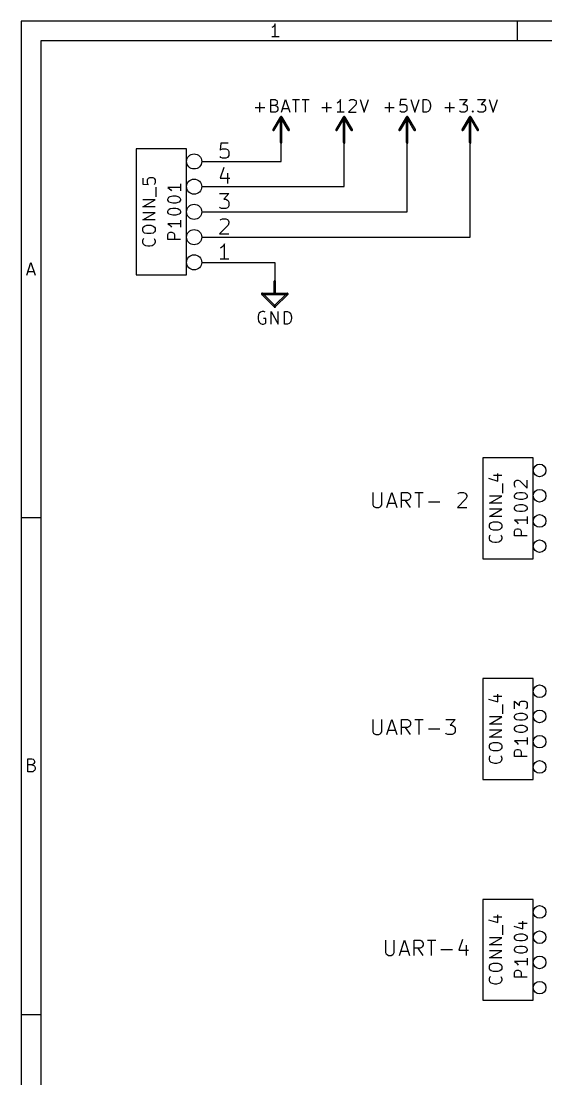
# Model space of a CAD drawing. Extents: x 10 to 287, y -200 to -10.
# Drawn here: x 10 to 62.9, y -116.5 to -10 of the extents above; entities that cross this region are included whole.
import ezdxf

# ---------------------------------------------------------------- set-up
doc = ezdxf.new("R2010")
doc.units = 0
doc.header["$MEASUREMENT"] = 0

msp = doc.modelspace()

# ---------------------------------------------------------------- linework, layer by layer
at = {"layer": 'Blue 3'}
for p, q in [((45.4406, -57.4548), (45.4406, -58.6994)), ((46.3296, -58.6994), (46.3296, -57.4548)), ((46.8376, -58.9788), (47.3456, -57.4548)), ((47.3456, -57.4548), (47.8536, -58.9788)), ((48.3362, -58.9788), (48.3362, -57.4548)), ((48.3362, -57.4548), (48.9204, -57.4548)), ((48.9204, -57.4548), (49.0728, -57.531)), ((49.657, -57.4548), (50.5206, -57.4548)), ((50.0888, -58.9788), (50.0888, -57.4548)), ((54.0766, -57.531), (54.229, -57.4548)), ((54.229, -57.4548), (54.5846, -57.4548)), ((54.5846, -57.4548), (54.737, -57.531)), ((46.9646, -58.547), (47.7012, -58.547)), ((48.9204, -58.2676), (48.3362, -58.2676)), ((49.2252, -58.9788), (48.7172, -58.2676)), ((49.0728, -58.1914), (48.9204, -58.2676)), ((49.0728, -57.531), (49.149, -57.6072)), ((49.149, -58.1152), (49.0728, -58.1914)), ((49.149, -57.6072), (49.2252, -57.7596)), ((49.2252, -57.9628), (49.149, -58.1152)), ((49.2252, -57.7596), (49.2252, -57.9628)), ((51.0286, -58.3946), (52.197, -58.3946)), ((54.8132, -58.1152), (53.9496, -58.9788)), ((54.0004, -57.6072), (54.0766, -57.531)), ((54.737, -57.531), (54.8132, -57.6072)), ((54.8132, -57.6072), (54.8894, -57.7596)), ((54.8894, -57.8866), (54.8132, -58.1152)), ((54.8894, -57.7596), (54.8894, -57.8866)), ((45.4406, -58.6994), (45.5168, -58.8264)), ((45.5168, -58.8264), (45.593, -58.9026)), ((45.593, -58.9026), (45.7454, -58.9788)), ((45.7454, -58.9788), (46.0248, -58.9788)), ((46.0248, -58.9788), (46.1772, -58.9026)), ((46.1772, -58.9026), (46.2534, -58.8264)), ((46.2534, -58.8264), (46.3296, -58.6994)), ((53.9496, -58.9788), (54.8894, -58.9788)), ((45.4406, -80.3148), (45.4406, -81.5594)), ((46.3296, -81.5594), (46.3296, -80.3148)), ((46.8376, -81.8388), (47.3456, -80.3148)), ((47.3456, -80.3148), (47.8536, -81.8388)), ((48.3362, -81.8388), (48.3362, -80.3148)), ((48.3362, -80.3148), (48.9204, -80.3148)), ((48.9204, -80.3148), (49.0728, -80.391)), ((49.0728, -80.391), (49.149, -80.4672)), ((49.149, -80.4672), (49.2252, -80.6196)), ((49.2252, -80.8228), (49.149, -80.9752)), ((49.2252, -80.6196), (49.2252, -80.8228)), ((49.657, -80.3148), (50.5206, -80.3148)), ((50.0888, -81.8388), (50.0888, -80.3148)), ((52.7812, -80.3148), (53.721, -80.3148)), ((53.721, -80.3148), (53.213, -80.899)), ((53.213, -80.899), (53.4162, -80.899)), ((53.4162, -80.899), (53.5686, -80.9752)), ((45.4406, -81.5594), (45.5168, -81.6864)), ((45.5168, -81.6864), (45.593, -81.7626)), ((45.593, -81.7626), (45.7454, -81.8388)), ((45.7454, -81.8388), (46.0248, -81.8388)), ((46.0248, -81.8388), (46.1772, -81.7626)), ((46.1772, -81.7626), (46.2534, -81.6864)), ((46.2534, -81.6864), (46.3296, -81.5594)), ((46.9646, -81.407), (47.7012, -81.407)), ((48.9204, -81.1276), (48.3362, -81.1276)), ((49.2252, -81.8388), (48.7172, -81.1276)), ((49.0728, -81.0514), (48.9204, -81.1276)), ((49.149, -80.9752), (49.0728, -81.0514)), ((51.0286, -81.2546), (52.197, -81.2546)), ((52.832, -81.7626), (52.7812, -81.6864)), ((52.9844, -81.8388), (52.832, -81.7626)), ((53.4162, -81.8388), (52.9844, -81.8388)), ((53.5686, -81.7626), (53.4162, -81.8388)), ((53.5686, -80.9752), (53.6448, -81.0514)), ((53.6448, -81.6864), (53.5686, -81.7626)), ((53.6448, -81.0514), (53.721, -81.1784)), ((53.721, -81.5594), (53.6448, -81.6864)), ((53.721, -81.1784), (53.721, -81.5594)), ((46.7106, -102.54), (46.7106, -103.784)), ((47.5996, -103.784), (47.5996, -102.54)), ((48.1076, -104.064), (48.6156, -102.54)), ((48.6156, -102.54), (49.1236, -104.064)), ((49.6062, -104.064), (49.6062, -102.54)), ((49.6062, -102.54), (50.1904, -102.54)), ((50.1904, -102.54), (50.3428, -102.616)), ((50.3428, -103.276), (50.1904, -103.353)), ((50.3428, -102.616), (50.419, -102.692)), ((50.419, -103.2), (50.3428, -103.276)), ((50.419, -102.692), (50.4952, -102.845)), ((50.4952, -103.048), (50.419, -103.2)), ((50.4952, -102.845), (50.4952, -103.048)), ((50.927, -102.54), (51.7906, -102.54)), ((51.3588, -104.064), (51.3588, -102.54)), ((54.483, -102.464), (54.102, -103.556)), ((54.8386, -103.048), (54.8386, -104.064)), ((46.7106, -103.784), (46.7868, -103.911)), ((46.7868, -103.911), (46.863, -103.988)), ((46.863, -103.988), (47.0154, -104.064)), ((47.0154, -104.064), (47.2948, -104.064)), ((47.2948, -104.064), (47.4472, -103.988)), ((47.4472, -103.988), (47.5234, -103.911)), ((47.5234, -103.911), (47.5996, -103.784)), ((48.2346, -103.632), (48.9712, -103.632)), ((50.1904, -103.353), (49.6062, -103.353)), ((50.4952, -104.064), (49.9872, -103.353)), ((52.2986, -103.48), (53.467, -103.48)), ((54.102, -103.556), (55.0672, -103.556))]:
    msp.add_line(p, q, dxfattribs=at)
at = {"layer": 'Cyan 2'}
for p, q in [((35.1536, -19.177), (35.1536, -17.907)), ((35.1536, -17.907), (35.5854, -17.907)), ((35.5854, -17.907), (35.687, -17.9578)), ((35.687, -17.9578), (35.7632, -18.0086)), ((35.7632, -18.0086), (35.814, -18.1356)), ((36.2458, -19.177), (36.6522, -17.907)), ((36.6522, -17.907), (37.084, -19.177)), ((37.338, -17.907), (38.0492, -17.907)), ((37.6936, -19.177), (37.6936, -17.907)), ((38.3032, -17.907), (39.0144, -17.907)), ((38.6588, -19.177), (38.6588, -17.907)), ((42.0624, -18.0848), (41.9354, -18.2118)), ((42.1894, -17.907), (42.0624, -18.0848)), ((42.1894, -19.177), (42.1894, -17.907)), ((43.053, -18.0086), (43.1038, -17.9578)), ((43.1038, -17.9578), (43.2308, -17.907)), ((43.2308, -17.907), (43.5356, -17.907)), ((43.5356, -17.907), (43.6372, -17.9578)), ((43.6372, -17.9578), (43.7134, -18.0086)), ((43.7134, -18.0086), (43.7642, -18.1356)), ((44.1452, -17.907), (44.5516, -19.177)), ((44.5516, -19.177), (44.9834, -17.907)), ((48.2092, -17.907), (48.1584, -18.4912)), ((48.8188, -17.907), (48.2092, -17.907)), ((49.2506, -17.907), (49.657, -19.177)), ((49.657, -19.177), (50.0888, -17.907)), ((50.5206, -19.177), (50.5206, -17.907)), ((50.5206, -17.907), (50.8254, -17.907)), ((50.8254, -17.907), (51.0032, -17.9578)), ((51.0032, -17.9578), (51.1302, -18.0848)), ((51.1302, -18.0848), (51.181, -18.2118)), ((54.1528, -17.907), (54.9402, -17.907)), ((54.9402, -17.907), (54.5084, -18.3896)), ((55.9816, -17.907), (56.769, -17.907)), ((56.769, -17.907), (56.3372, -18.3896)), ((57.15, -17.907), (57.5564, -19.177)), ((57.5564, -19.177), (57.9882, -17.907)), ((33.5788, -18.6944), (34.544, -18.6944)), ((34.0614, -19.177), (34.0614, -18.2118)), ((35.5854, -18.4912), (35.1536, -18.4912)), ((35.687, -18.4404), (35.5854, -18.4912)), ((35.5854, -18.4912), (35.7632, -18.5674)), ((35.7632, -19.1008), (35.6362, -19.177)), ((35.7632, -18.3896), (35.687, -18.4404)), ((35.814, -18.2626), (35.7632, -18.3896)), ((35.7632, -18.5674), (35.814, -18.6182)), ((35.814, -19.05), (35.7632, -19.1008)), ((35.814, -18.1356), (35.814, -18.2626)), ((35.814, -18.6182), (35.8648, -18.7452)), ((35.8648, -18.923), (35.814, -19.05)), ((35.8648, -18.7452), (35.8648, -18.923)), ((36.3728, -18.796), (36.957, -18.796)), ((40.3098, -18.6944), (41.275, -18.6944)), ((40.7924, -19.177), (40.7924, -18.2118)), ((41.9354, -18.2118), (41.8338, -18.2626)), ((43.7134, -18.4404), (42.9768, -19.177)), ((43.7642, -18.2626), (43.7134, -18.4404)), ((43.7642, -18.1356), (43.7642, -18.2626)), ((46.6344, -18.6944), (47.5996, -18.6944)), ((47.117, -19.177), (47.117, -18.2118)), ((48.1584, -18.4912), (48.2092, -18.4404)), ((48.2092, -19.1008), (48.1584, -19.05)), ((48.2092, -18.4404), (48.3362, -18.3896)), ((48.3362, -19.177), (48.2092, -19.1008)), ((48.3362, -18.3896), (48.641, -18.3896)), ((48.641, -18.3896), (48.7426, -18.4404)), ((48.7426, -19.1008), (48.641, -19.177)), ((48.7426, -18.4404), (48.8188, -18.4912)), ((48.8188, -19.05), (48.7426, -19.1008)), ((48.8188, -18.4912), (48.8696, -18.6182)), ((48.8696, -18.923), (48.8188, -19.05)), ((48.8696, -18.6182), (48.8696, -18.923)), ((51.0032, -19.1008), (50.8254, -19.177)), ((51.1302, -18.9738), (51.0032, -19.1008)), ((51.181, -18.8722), (51.1302, -18.9738)), ((51.181, -18.2118), (51.2318, -18.4404)), ((51.2318, -18.6182), (51.181, -18.8722)), ((51.2318, -18.4404), (51.2318, -18.6182)), ((52.705, -18.6944), (53.6702, -18.6944)), ((53.1876, -19.177), (53.1876, -18.2118)), ((54.229, -19.1008), (54.1528, -19.05)), ((54.3306, -19.177), (54.229, -19.1008)), ((54.5084, -18.3896), (54.7116, -18.3896)), ((54.7116, -18.3896), (54.8132, -18.4404)), ((54.8132, -19.1008), (54.7116, -19.177)), ((54.8132, -18.4404), (54.8894, -18.4912)), ((54.8894, -19.05), (54.8132, -19.1008)), ((54.8894, -18.4912), (54.9402, -18.6182)), ((54.9402, -18.923), (54.8894, -19.05)), ((54.9402, -18.6182), (54.9402, -18.923)), ((55.4482, -19.1008), (55.499, -19.05)), ((55.499, -19.177), (55.4482, -19.1008)), ((55.499, -19.05), (55.5498, -19.1008)), ((55.499, -19.05), (55.499, -19.177)), ((55.5498, -19.1008), (55.499, -19.177)), ((56.0578, -19.1008), (55.9816, -19.05)), ((56.1594, -19.177), (56.0578, -19.1008)), ((56.3372, -18.3896), (56.5404, -18.3896)), ((56.5404, -18.3896), (56.642, -18.4404)), ((56.642, -19.1008), (56.5404, -19.177)), ((56.642, -18.4404), (56.7182, -18.4912)), ((56.7182, -19.05), (56.642, -19.1008)), ((56.7182, -18.4912), (56.769, -18.6182)), ((56.769, -18.923), (56.7182, -19.05)), ((56.769, -18.6182), (56.769, -18.923)), ((35.6362, -19.177), (35.1536, -19.177)), ((42.545, -19.177), (41.8338, -19.177)), ((42.9768, -19.177), (43.7642, -19.177)), ((48.641, -19.177), (48.3362, -19.177)), ((50.8254, -19.177), (50.5206, -19.177)), ((54.7116, -19.177), (54.3306, -19.177)), ((56.5404, -19.177), (56.1594, -19.177)), ((22.2504, -25.8064), (22.2504, -26.416)), ((22.2504, -26.416), (22.8346, -26.4668)), ((22.733, -25.9842), (22.7838, -25.8826)), ((22.733, -26.289), (22.733, -25.9842)), ((22.7838, -26.416), (22.733, -26.289)), ((22.7838, -25.8826), (22.8346, -25.8064)), ((22.8346, -26.4668), (22.7838, -26.416)), ((22.8346, -25.8064), (22.9616, -25.7556)), ((22.9616, -25.7556), (23.2664, -25.7556)), ((23.2664, -25.7556), (23.3934, -25.8064)), ((23.3934, -25.8064), (23.4442, -25.8826)), ((23.4442, -26.416), (23.3934, -26.4668)), ((23.4442, -25.8826), (23.5204, -25.9842)), ((23.5204, -26.289), (23.4442, -26.416)), ((23.5204, -25.9842), (23.5204, -26.289)), ((26.0604, -26.3906), (26.0604, -27.1018)), ((23.622, -27.686), (23.622, -26.7208)), ((26.0604, -26.7462), (24.7904, -26.7462)), ((24.7904, -26.7462), (24.9682, -26.8732)), ((24.892, -27.7368), (25.019, -27.6606)), ((24.9682, -26.8732), (25.0952, -27.0002)), ((25.019, -27.6606), (25.273, -27.6098)), ((25.0952, -27.0002), (25.146, -27.1018)), ((25.273, -27.6098), (25.5778, -27.6098)), ((25.5778, -27.6098), (25.8064, -27.6606)), ((25.8064, -27.6606), (25.9334, -27.7368)), ((22.2504, -28.702), (23.5204, -27.9908)), ((23.5204, -27.9908), (22.2504, -27.9908)), ((23.5204, -28.702), (22.2504, -28.702)), ((24.7904, -27.9146), (24.8412, -27.7876)), ((24.7904, -28.0416), (24.7904, -27.9146)), ((24.8412, -28.1432), (24.7904, -28.0416)), ((24.8412, -27.7876), (24.892, -27.7368)), ((24.892, -28.2194), (24.8412, -28.1432)), ((25.019, -28.2702), (24.892, -28.2194)), ((25.273, -28.321), (25.019, -28.2702)), ((25.5778, -28.321), (25.273, -28.321)), ((25.8064, -28.2702), (25.5778, -28.321)), ((25.9334, -28.2194), (25.8064, -28.2702)), ((25.9334, -27.7368), (25.9842, -27.7876)), ((25.9842, -28.1432), (25.9334, -28.2194)), ((25.9842, -27.7876), (26.0604, -27.9146)), ((26.0604, -28.0416), (25.9842, -28.1432)), ((26.0604, -27.9146), (26.0604, -28.0416)), ((22.2504, -30.0228), (23.5204, -29.3116)), ((23.5204, -29.3116), (22.2504, -29.3116)), ((24.7904, -29.1338), (24.8412, -29.0068)), ((24.7904, -29.2608), (24.7904, -29.1338)), ((24.8412, -29.3624), (24.7904, -29.2608)), ((24.8412, -29.0068), (24.892, -28.956)), ((24.892, -29.4386), (24.8412, -29.3624)), ((24.892, -28.956), (25.019, -28.8798)), ((25.019, -29.4894), (24.892, -29.4386)), ((25.019, -28.8798), (25.273, -28.829)), ((25.273, -29.5402), (25.019, -29.4894)), ((25.273, -28.829), (25.5778, -28.829)), ((25.5778, -29.5402), (25.273, -29.5402)), ((25.5778, -28.829), (25.8064, -28.8798)), ((25.8064, -29.4894), (25.5778, -29.5402)), ((25.8064, -28.8798), (25.9334, -28.956)), ((25.9334, -29.4386), (25.8064, -29.4894)), ((25.9334, -28.956), (25.9842, -29.0068)), ((25.9842, -29.3624), (25.9334, -29.4386)), ((25.9842, -29.0068), (26.0604, -29.1338)), ((26.0604, -29.2608), (25.9842, -29.3624)), ((26.0604, -29.1338), (26.0604, -29.2608)), ((23.5204, -30.0228), (22.2504, -30.0228)), ((22.2504, -30.861), (22.3012, -30.734)), ((22.2504, -31.115), (22.2504, -30.861)), ((22.3012, -30.734), (22.4282, -30.6324)), ((22.4282, -30.6324), (22.6568, -30.5562)), ((22.6568, -30.5562), (23.0886, -30.5562)), ((23.0886, -30.5562), (23.3172, -30.6324)), ((23.3172, -30.6324), (23.4442, -30.734)), ((23.4442, -30.734), (23.5204, -30.861)), ((23.5204, -30.861), (23.5204, -31.115)), ((26.0604, -30.4038), (24.7904, -30.4038)), ((24.7904, -30.4038), (24.9682, -30.5308)), ((24.9682, -30.5308), (25.0952, -30.6578)), ((25.0952, -30.6578), (25.146, -30.7594)), ((26.0604, -30.0482), (26.0604, -30.7594)), ((22.3012, -31.2166), (22.2504, -31.115)), ((22.4282, -31.3436), (22.3012, -31.2166)), ((22.3012, -31.9532), (22.352, -31.9024)), ((22.6568, -31.3944), (22.4282, -31.3436)), ((23.0886, -31.3944), (22.6568, -31.3944)), ((23.3172, -31.3436), (23.0886, -31.3944)), ((23.4442, -31.2166), (23.3172, -31.3436)), ((23.3934, -31.9024), (23.4442, -31.9532)), ((23.5204, -31.115), (23.4442, -31.2166)), ((24.7904, -31.496), (24.8412, -31.369)), ((24.7904, -31.9786), (24.7904, -31.496)), ((24.8412, -31.369), (24.892, -31.3182)), ((24.892, -31.3182), (25.019, -31.2674)), ((25.019, -31.2674), (25.1968, -31.2674)), ((25.1968, -31.2674), (25.3238, -31.3182)), ((25.3238, -31.3182), (25.3746, -31.369)), ((25.3746, -31.369), (25.4508, -31.496)), ((25.4508, -31.496), (25.4508, -31.9786)), ((22.2504, -32.131), (22.3012, -31.9532)), ((22.2504, -32.258), (22.2504, -32.131)), ((22.3012, -32.4358), (22.2504, -32.258)), ((22.4282, -32.5628), (22.3012, -32.4358)), ((22.5552, -32.6136), (22.4282, -32.5628)), ((22.7838, -32.6644), (22.5552, -32.6136)), ((22.9616, -32.6644), (22.7838, -32.6644)), ((23.2156, -32.6136), (22.9616, -32.6644)), ((23.3172, -32.5628), (23.2156, -32.6136)), ((23.4442, -32.4358), (23.3172, -32.5628)), ((23.4442, -31.9532), (23.5204, -32.131)), ((23.5204, -32.258), (23.4442, -32.4358)), ((23.5204, -32.131), (23.5204, -32.258)), ((26.0604, -31.9786), (24.7904, -31.9786)), ((34.1122, -39.2938), (33.9852, -39.4208)), ((34.29, -39.243), (34.1122, -39.2938)), ((34.4678, -39.243), (34.29, -39.243)), ((34.5948, -39.2938), (34.4678, -39.243)), ((35.2044, -40.513), (35.2044, -39.243)), ((35.2044, -39.243), (35.9156, -40.513)), ((35.9156, -40.513), (35.9156, -39.243)), ((36.5252, -40.513), (36.5252, -39.243)), ((36.5252, -39.243), (36.83, -39.243)), ((36.83, -39.243), (37.0078, -39.2938)), ((37.0078, -39.2938), (37.1348, -39.4208)), ((33.9344, -39.5478), (33.8836, -39.7764)), ((33.8836, -39.7764), (33.8836, -39.9542)), ((33.8836, -39.9542), (33.9344, -40.2082)), ((33.9852, -39.4208), (33.9344, -39.5478)), ((33.9344, -40.2082), (33.9852, -40.3098)), ((33.9852, -40.3098), (34.1122, -40.4368)), ((34.1122, -40.4368), (34.29, -40.513)), ((34.6456, -39.9542), (34.417, -39.9542)), ((34.417, -40.513), (34.5948, -40.4368)), ((34.5948, -40.4368), (34.6456, -40.386)), ((34.6456, -40.386), (34.6456, -39.9542)), ((37.0078, -40.4368), (36.83, -40.513)), ((37.1348, -40.3098), (37.0078, -40.4368)), ((37.1348, -39.4208), (37.1856, -39.5478)), ((37.1856, -40.2082), (37.1348, -40.3098)), ((37.1856, -39.5478), (37.2364, -39.7764)), ((37.2364, -39.9542), (37.1856, -40.2082)), ((37.2364, -39.7764), (37.2364, -39.9542)), ((34.29, -40.513), (34.417, -40.513)), ((36.83, -40.513), (36.5252, -40.513)), ((57.0992, -56.0324), (58.0136, -56.3118)), ((57.5818, -55.7276), (58.4454, -55.7276)), ((58.0136, -56.3118), (58.0136, -55.5498)), ((59.7154, -56.4642), (59.7662, -56.3626)), ((59.7662, -56.3626), (59.817, -56.2864)), ((59.817, -56.2864), (59.944, -56.2356)), ((59.944, -56.2356), (60.071, -56.2356)), ((60.071, -56.2356), (60.2488, -56.2864)), ((60.2488, -56.2864), (60.9854, -57.023)), ((60.9854, -57.023), (60.9854, -56.2356)), ((58.547, -57.531), (58.547, -56.5658)), ((59.7154, -56.769), (59.7154, -56.4642)), ((59.7662, -56.896), (59.7154, -56.769)), ((59.817, -56.9468), (59.7662, -56.896)), ((59.944, -57.5056), (60.198, -57.4548)), ((60.198, -57.4548), (60.5028, -57.4548)), ((60.5028, -57.4548), (60.7314, -57.5056)), ((57.1754, -58.547), (58.4454, -57.8358)), ((58.4454, -57.8358), (57.1754, -57.8358)), ((58.4454, -58.547), (57.1754, -58.547)), ((59.7154, -57.7596), (59.7662, -57.6326)), ((59.7154, -57.8866), (59.7154, -57.7596)), ((59.7662, -57.9882), (59.7154, -57.8866)), ((59.7662, -57.6326), (59.817, -57.5818)), ((59.817, -58.0644), (59.7662, -57.9882)), ((59.817, -57.5818), (59.944, -57.5056)), ((59.944, -58.1152), (59.817, -58.0644)), ((60.198, -58.166), (59.944, -58.1152)), ((60.5028, -58.166), (60.198, -58.166)), ((60.7314, -58.1152), (60.5028, -58.166)), ((60.7314, -57.5056), (60.8584, -57.5818)), ((60.8584, -58.0644), (60.7314, -58.1152)), ((60.8584, -57.5818), (60.9092, -57.6326)), ((60.9092, -57.9882), (60.8584, -58.0644)), ((60.9092, -57.6326), (60.9854, -57.7596)), ((60.9854, -57.8866), (60.9092, -57.9882)), ((60.9854, -57.7596), (60.9854, -57.8866)), ((57.1754, -59.8678), (58.4454, -59.1566)), ((58.4454, -59.1566), (57.1754, -59.1566)), ((59.7154, -58.9788), (59.7662, -58.8518)), ((59.7154, -59.1058), (59.7154, -58.9788)), ((59.7662, -59.2074), (59.7154, -59.1058)), ((59.7662, -58.8518), (59.817, -58.801)), ((59.817, -59.2836), (59.7662, -59.2074)), ((59.817, -58.801), (59.944, -58.7248)), ((59.944, -59.3344), (59.817, -59.2836)), ((59.944, -58.7248), (60.198, -58.674)), ((60.198, -59.3852), (59.944, -59.3344)), ((60.198, -58.674), (60.5028, -58.674)), ((60.5028, -59.3852), (60.198, -59.3852)), ((60.5028, -58.674), (60.7314, -58.7248)), ((60.7314, -59.3344), (60.5028, -59.3852)), ((60.7314, -58.7248), (60.8584, -58.801)), ((60.8584, -59.2836), (60.7314, -59.3344)), ((60.8584, -58.801), (60.9092, -58.8518)), ((60.9092, -59.2074), (60.8584, -59.2836)), ((60.9092, -58.8518), (60.9854, -58.9788)), ((60.9854, -59.1058), (60.9092, -59.2074)), ((60.9854, -58.9788), (60.9854, -59.1058)), ((58.4454, -59.8678), (57.1754, -59.8678)), ((57.1754, -60.706), (57.2262, -60.579)), ((57.2262, -60.579), (57.3532, -60.4774)), ((57.3532, -60.4774), (57.5818, -60.4012)), ((57.5818, -60.4012), (58.0136, -60.4012)), ((58.0136, -60.4012), (58.2422, -60.4774)), ((58.2422, -60.4774), (58.3692, -60.579)), ((58.3692, -60.579), (58.4454, -60.706)), ((60.9854, -60.2488), (59.7154, -60.2488)), ((59.7154, -60.2488), (59.8932, -60.3758)), ((59.8932, -60.3758), (60.0202, -60.5028)), ((60.0202, -60.5028), (60.071, -60.6044)), ((60.9854, -59.8932), (60.9854, -60.6044)), ((57.1754, -60.96), (57.1754, -60.706)), ((57.2262, -61.0616), (57.1754, -60.96)), ((57.3532, -61.1886), (57.2262, -61.0616)), ((57.2262, -61.7982), (57.277, -61.7474)), ((57.5818, -61.2394), (57.3532, -61.1886)), ((58.0136, -61.2394), (57.5818, -61.2394)), ((58.2422, -61.1886), (58.0136, -61.2394)), ((58.3692, -61.0616), (58.2422, -61.1886)), ((58.3184, -61.7474), (58.3692, -61.7982)), ((58.4454, -60.96), (58.3692, -61.0616)), ((58.4454, -60.706), (58.4454, -60.96)), ((59.7154, -61.341), (59.7662, -61.214)), ((59.7154, -61.8236), (59.7154, -61.341)), ((59.7662, -61.214), (59.817, -61.1632)), ((59.817, -61.1632), (59.944, -61.1124)), ((59.944, -61.1124), (60.1218, -61.1124)), ((60.1218, -61.1124), (60.2488, -61.1632)), ((60.2488, -61.1632), (60.2996, -61.214)), ((60.2996, -61.214), (60.3758, -61.341)), ((60.3758, -61.341), (60.3758, -61.8236)), ((57.1754, -61.976), (57.2262, -61.7982)), ((57.1754, -62.103), (57.1754, -61.976)), ((57.2262, -62.2808), (57.1754, -62.103)), ((57.3532, -62.4078), (57.2262, -62.2808)), ((57.4802, -62.4586), (57.3532, -62.4078)), ((57.7088, -62.5094), (57.4802, -62.4586)), ((57.8866, -62.5094), (57.7088, -62.5094)), ((58.1406, -62.4586), (57.8866, -62.5094)), ((58.2422, -62.4078), (58.1406, -62.4586)), ((58.3692, -62.2808), (58.2422, -62.4078)), ((58.3692, -61.7982), (58.4454, -61.976)), ((58.4454, -62.103), (58.3692, -62.2808)), ((58.4454, -61.976), (58.4454, -62.103)), ((60.9854, -61.8236), (59.7154, -61.8236)), ((57.0992, -78.2574), (58.0136, -78.5368)), ((57.5818, -77.9526), (58.4454, -77.9526)), ((58.0136, -78.5368), (58.0136, -77.7748)), ((58.547, -79.756), (58.547, -78.7908)), ((59.7154, -79.248), (59.7154, -78.4606)), ((59.7154, -78.4606), (60.198, -78.8924)), ((60.198, -78.6892), (60.2488, -78.5876)), ((60.198, -78.8924), (60.198, -78.6892)), ((60.2488, -78.5876), (60.2996, -78.5114)), ((60.2996, -78.5114), (60.4266, -78.4606)), ((60.4266, -78.4606), (60.7314, -78.4606)), ((60.7314, -78.4606), (60.8584, -78.5114)), ((60.8584, -78.5114), (60.9092, -78.5876)), ((60.9092, -78.5876), (60.9854, -78.6892)), ((60.9854, -78.6892), (60.9854, -79.0702)), ((59.7154, -79.9846), (59.7662, -79.8576)), ((59.7662, -79.8576), (59.817, -79.8068)), ((59.817, -79.8068), (59.944, -79.7306)), ((59.944, -79.7306), (60.198, -79.6798)), ((60.198, -79.6798), (60.5028, -79.6798)), ((60.5028, -79.6798), (60.7314, -79.7306)), ((60.7314, -79.7306), (60.8584, -79.8068)), ((60.9092, -79.1718), (60.8584, -79.248)), ((60.8584, -79.8068), (60.9092, -79.8576)), ((60.9854, -79.0702), (60.9092, -79.1718)), ((60.9092, -79.8576), (60.9854, -79.9846)), ((57.1754, -80.772), (58.4454, -80.0608)), ((58.4454, -80.0608), (57.1754, -80.0608)), ((58.4454, -80.772), (57.1754, -80.772)), ((59.7154, -80.1116), (59.7154, -79.9846)), ((59.7662, -80.2132), (59.7154, -80.1116)), ((59.817, -80.2894), (59.7662, -80.2132)), ((59.944, -80.3402), (59.817, -80.2894)), ((60.198, -80.391), (59.944, -80.3402)), ((59.944, -80.9498), (60.198, -80.899)), ((60.5028, -80.391), (60.198, -80.391)), ((60.198, -80.899), (60.5028, -80.899)), ((60.7314, -80.3402), (60.5028, -80.391)), ((60.5028, -80.899), (60.7314, -80.9498)), ((60.8584, -80.2894), (60.7314, -80.3402)), ((60.9092, -80.2132), (60.8584, -80.2894)), ((60.9854, -80.1116), (60.9092, -80.2132)), ((60.9854, -79.9846), (60.9854, -80.1116)), ((57.1754, -82.0928), (58.4454, -81.3816)), ((58.4454, -81.3816), (57.1754, -81.3816)), ((59.7154, -81.2038), (59.7662, -81.0768)), ((59.7154, -81.3308), (59.7154, -81.2038)), ((59.7662, -81.4324), (59.7154, -81.3308)), ((59.7662, -81.0768), (59.817, -81.026)), ((59.817, -81.5086), (59.7662, -81.4324)), ((59.817, -81.026), (59.944, -80.9498)), ((59.944, -81.5594), (59.817, -81.5086)), ((60.198, -81.6102), (59.944, -81.5594)), ((60.5028, -81.6102), (60.198, -81.6102)), ((60.7314, -81.5594), (60.5028, -81.6102)), ((60.7314, -80.9498), (60.8584, -81.026)), ((60.8584, -81.5086), (60.7314, -81.5594)), ((60.8584, -81.026), (60.9092, -81.0768)), ((60.9092, -81.4324), (60.8584, -81.5086)), ((60.9092, -81.0768), (60.9854, -81.2038)), ((60.9854, -81.3308), (60.9092, -81.4324)), ((60.9854, -81.2038), (60.9854, -81.3308)), ((58.4454, -82.0928), (57.1754, -82.0928)), ((57.1754, -82.931), (57.2262, -82.804)), ((57.1754, -83.185), (57.1754, -82.931)), ((57.2262, -82.804), (57.3532, -82.7024)), ((57.3532, -82.7024), (57.5818, -82.6262)), ((57.5818, -82.6262), (58.0136, -82.6262)), ((58.0136, -82.6262), (58.2422, -82.7024)), ((58.2422, -82.7024), (58.3692, -82.804)), ((58.3692, -82.804), (58.4454, -82.931)), ((58.4454, -82.931), (58.4454, -83.185)), ((60.9854, -82.4738), (59.7154, -82.4738)), ((59.7154, -82.4738), (59.8932, -82.6008)), ((59.8932, -82.6008), (60.0202, -82.7278)), ((60.0202, -82.7278), (60.071, -82.8294)), ((60.9854, -82.1182), (60.9854, -82.8294)), ((57.2262, -83.2866), (57.1754, -83.185)), ((57.1754, -84.201), (57.2262, -84.0232)), ((57.3532, -83.4136), (57.2262, -83.2866)), ((57.2262, -84.0232), (57.277, -83.9724)), ((57.5818, -83.4644), (57.3532, -83.4136)), ((58.0136, -83.4644), (57.5818, -83.4644)), ((58.2422, -83.4136), (58.0136, -83.4644)), ((58.3692, -83.2866), (58.2422, -83.4136)), ((58.3184, -83.9724), (58.3692, -84.0232)), ((58.4454, -83.185), (58.3692, -83.2866)), ((58.3692, -84.0232), (58.4454, -84.201)), ((59.7154, -83.566), (59.7662, -83.439)), ((59.7154, -84.0486), (59.7154, -83.566)), ((60.9854, -84.0486), (59.7154, -84.0486)), ((59.7662, -83.439), (59.817, -83.3882)), ((59.817, -83.3882), (59.944, -83.3374)), ((59.944, -83.3374), (60.1218, -83.3374)), ((60.1218, -83.3374), (60.2488, -83.3882)), ((60.2488, -83.3882), (60.2996, -83.439)), ((60.2996, -83.439), (60.3758, -83.566)), ((60.3758, -83.566), (60.3758, -84.0486)), ((57.1754, -84.328), (57.1754, -84.201)), ((57.2262, -84.5058), (57.1754, -84.328)), ((57.3532, -84.6328), (57.2262, -84.5058)), ((57.4802, -84.6836), (57.3532, -84.6328)), ((57.7088, -84.7344), (57.4802, -84.6836)), ((57.8866, -84.7344), (57.7088, -84.7344)), ((58.1406, -84.6836), (57.8866, -84.7344)), ((58.2422, -84.6328), (58.1406, -84.6836)), ((58.3692, -84.5058), (58.2422, -84.6328)), ((58.4454, -84.328), (58.3692, -84.5058)), ((58.4454, -84.201), (58.4454, -84.328)), ((58.0136, -100.762), (58.0136, -99.9998)), ((57.0992, -100.482), (58.0136, -100.762)), ((57.5818, -100.178), (58.4454, -100.178)), ((58.547, -101.981), (58.547, -101.016)), ((59.6392, -101.117), (60.5536, -101.397)), ((60.1218, -100.813), (60.9854, -100.813)), ((60.5536, -101.397), (60.5536, -100.635)), ((59.7154, -102.21), (59.7662, -102.083)), ((59.7154, -102.337), (59.7154, -102.21)), ((59.7662, -102.083), (59.817, -102.032)), ((59.817, -102.032), (59.944, -101.956)), ((59.944, -101.956), (60.198, -101.905)), ((60.198, -101.905), (60.5028, -101.905)), ((60.5028, -101.905), (60.7314, -101.956)), ((60.7314, -101.956), (60.8584, -102.032)), ((60.8584, -102.032), (60.9092, -102.083)), ((60.9092, -102.083), (60.9854, -102.21)), ((60.9854, -102.21), (60.9854, -102.337)), ((57.1754, -102.997), (58.4454, -102.286)), ((58.4454, -102.286), (57.1754, -102.286)), ((58.4454, -102.997), (57.1754, -102.997)), ((59.7662, -102.438), (59.7154, -102.337)), ((59.817, -102.514), (59.7662, -102.438)), ((59.7662, -103.302), (59.817, -103.251)), ((59.944, -102.565), (59.817, -102.514)), ((59.817, -103.251), (59.944, -103.175)), ((60.198, -102.616), (59.944, -102.565)), ((59.944, -103.175), (60.198, -103.124)), ((60.5028, -102.616), (60.198, -102.616)), ((60.198, -103.124), (60.5028, -103.124)), ((60.7314, -102.565), (60.5028, -102.616)), ((60.5028, -103.124), (60.7314, -103.175)), ((60.8584, -102.514), (60.7314, -102.565)), ((60.7314, -103.175), (60.8584, -103.251)), ((60.9092, -102.438), (60.8584, -102.514)), ((60.8584, -103.251), (60.9092, -103.302)), ((60.9854, -102.337), (60.9092, -102.438)), ((57.1754, -104.318), (58.4454, -103.607)), ((58.4454, -103.607), (57.1754, -103.607)), ((58.4454, -104.318), (57.1754, -104.318)), ((59.7154, -103.429), (59.7662, -103.302)), ((59.7154, -103.556), (59.7154, -103.429)), ((59.7662, -103.657), (59.7154, -103.556)), ((59.817, -103.734), (59.7662, -103.657)), ((59.944, -103.784), (59.817, -103.734)), ((60.198, -103.835), (59.944, -103.784)), ((60.5028, -103.835), (60.198, -103.835)), ((60.7314, -103.784), (60.5028, -103.835)), ((60.8584, -103.734), (60.7314, -103.784)), ((60.9092, -103.657), (60.8584, -103.734)), ((60.9092, -103.302), (60.9854, -103.429)), ((60.9854, -103.556), (60.9092, -103.657)), ((60.9854, -103.429), (60.9854, -103.556)), ((60.9854, -104.343), (60.9854, -105.054)), ((57.1754, -105.156), (57.2262, -105.029)), ((57.1754, -105.41), (57.1754, -105.156)), ((57.2262, -105.512), (57.1754, -105.41)), ((57.2262, -105.029), (57.3532, -104.927)), ((57.3532, -104.927), (57.5818, -104.851)), ((57.5818, -104.851), (58.0136, -104.851)), ((58.0136, -104.851), (58.2422, -104.927)), ((58.2422, -104.927), (58.3692, -105.029)), ((58.3692, -105.029), (58.4454, -105.156)), ((58.4454, -105.41), (58.3692, -105.512)), ((58.4454, -105.156), (58.4454, -105.41)), ((60.9854, -104.699), (59.7154, -104.699)), ((59.7154, -104.699), (59.8932, -104.826)), ((59.8932, -104.826), (60.0202, -104.953)), ((60.0202, -104.953), (60.071, -105.054)), ((57.1754, -106.426), (57.2262, -106.248)), ((57.1754, -106.553), (57.1754, -106.426)), ((57.3532, -105.639), (57.2262, -105.512)), ((57.2262, -106.248), (57.277, -106.197)), ((57.5818, -105.689), (57.3532, -105.639)), ((58.0136, -105.689), (57.5818, -105.689)), ((58.2422, -105.639), (58.0136, -105.689)), ((58.3692, -105.512), (58.2422, -105.639)), ((58.3184, -106.197), (58.3692, -106.248)), ((58.3692, -106.248), (58.4454, -106.426)), ((58.4454, -106.426), (58.4454, -106.553)), ((59.7154, -105.791), (59.7662, -105.664)), ((59.7154, -106.274), (59.7154, -105.791)), ((60.9854, -106.274), (59.7154, -106.274)), ((59.7662, -105.664), (59.817, -105.613)), ((59.817, -105.613), (59.944, -105.562)), ((59.944, -105.562), (60.1218, -105.562)), ((60.1218, -105.562), (60.2488, -105.613)), ((60.2488, -105.613), (60.2996, -105.664)), ((60.2996, -105.664), (60.3758, -105.791)), ((60.3758, -105.791), (60.3758, -106.274)), ((57.2262, -106.731), (57.1754, -106.553)), ((57.3532, -106.858), (57.2262, -106.731)), ((57.4802, -106.909), (57.3532, -106.858)), ((57.7088, -106.959), (57.4802, -106.909)), ((57.8866, -106.959), (57.7088, -106.959)), ((58.1406, -106.909), (57.8866, -106.959)), ((58.2422, -106.858), (58.1406, -106.909)), ((58.3692, -106.731), (58.2422, -106.858)), ((58.4454, -106.553), (58.3692, -106.731))]:
    msp.add_line(p, q, dxfattribs=at)
at = {"layer": 'Green 2'}
for p, q in [((36.195, -24.13), (36.195, -22.225)), ((42.545, -26.67), (42.545, -22.225)), ((48.895, -29.21), (48.895, -22.225)), ((55.245, -31.75), (55.245, -22.225)), ((34.29, -24.13), (36.195, -24.13)), ((34.29, -26.67), (42.545, -26.67)), ((34.29, -29.21), (48.895, -29.21)), ((34.29, -31.75), (55.245, -31.75)), ((34.29, -34.29), (35.56, -34.29)), ((35.56, -34.29), (35.56, -36.195))]:
    msp.add_line(p, q, dxfattribs=at)
at = {"layer": 'Red 2'}
for p, q in [((10.0076, -10.0076), (10.0076, -200)), ((286.995, -10.0076), (10.0076, -10.0076)), ((35.3822, -10.5918), (35.2552, -10.6426)), ((35.4838, -10.4648), (35.3822, -10.5918)), ((35.6108, -10.287), (35.4838, -10.4648)), ((35.6108, -11.5824), (35.6108, -10.287)), ((59.9948, -11.9888), (59.9948, -10.0076)), ((35.9918, -11.5824), (35.2552, -11.5824)), ((11.9888, -11.9888), (11.9888, -198.018)), ((285.013, -11.9888), (11.9888, -11.9888)), ((35.3822, -20.9042), (36.1188, -19.6596)), ((35.5092, -20.9804), (36.2458, -19.7358)), ((36.1188, -22.225), (36.1188, -19.685)), ((36.1442, -19.7358), (36.8808, -20.9804)), ((36.2712, -19.6596), (37.0078, -20.9042)), ((36.2712, -22.225), (36.2712, -19.685)), ((41.7322, -20.9042), (42.4688, -19.6596)), ((41.8592, -20.9804), (42.5958, -19.7358)), ((42.4688, -22.225), (42.4688, -19.685)), ((42.4942, -19.7358), (43.2308, -20.9804)), ((42.6212, -19.6596), (43.3578, -20.9042)), ((42.6212, -22.225), (42.6212, -19.685)), ((48.0822, -20.9042), (48.8188, -19.6596)), ((48.2092, -20.9804), (48.9458, -19.7358)), ((48.8188, -22.225), (48.8188, -19.685)), ((48.8442, -19.7358), (49.5808, -20.9804)), ((48.9712, -19.6596), (49.7078, -20.9042)), ((48.9712, -22.225), (48.9712, -19.685)), ((54.4322, -20.9042), (55.1688, -19.6596)), ((54.5592, -20.9804), (55.2958, -19.7358)), ((55.1688, -22.225), (55.1688, -19.685)), ((55.1942, -19.7358), (55.9308, -20.9804)), ((55.3212, -19.6596), (56.0578, -20.9042)), ((55.3212, -22.225), (55.3212, -19.685)), ((30.1244, -22.2758), (30.0482, -23.0124)), ((30.861, -22.2758), (30.1244, -22.2758)), ((26.67, -22.86), (21.59, -22.86)), ((21.59, -22.86), (21.59, -35.56)), ((26.67, -35.56), (26.67, -22.86)), ((30.0482, -23.0124), (30.1244, -22.9362)), ((30.1244, -22.9362), (30.2768, -22.86)), ((30.2768, -22.86), (30.6324, -22.86)), ((30.6324, -22.86), (30.7848, -22.9362)), ((30.7848, -22.9362), (30.861, -23.0124)), ((30.861, -23.0124), (30.9372, -23.1394)), ((30.9372, -23.1394), (30.9372, -23.5204)), ((28.194, -24.13), (34.29, -24.13)), ((30.1244, -23.7236), (30.0482, -23.6474)), ((30.2768, -23.7998), (30.1244, -23.7236)), ((30.6324, -23.7998), (30.2768, -23.7998)), ((30.7848, -23.7236), (30.6324, -23.7998)), ((30.861, -23.6474), (30.7848, -23.7236)), ((30.9372, -23.5204), (30.861, -23.6474)), ((30.4292, -24.7396), (30.0482, -25.8318)), ((30.7848, -25.3238), (30.7848, -26.3398)), ((30.0482, -25.8318), (31.0134, -25.8318)), ((28.194, -26.67), (34.29, -26.67)), ((29.9974, -27.3558), (30.9372, -27.3558)), ((30.9372, -27.3558), (30.4292, -27.94)), ((30.0482, -28.8036), (29.9974, -28.7274)), ((30.4292, -27.94), (30.6324, -27.94)), ((30.6324, -27.94), (30.7848, -28.0162)), ((30.7848, -28.0162), (30.861, -28.0924)), ((30.861, -28.7274), (30.7848, -28.8036)), ((30.861, -28.0924), (30.9372, -28.2194)), ((30.9372, -28.6004), (30.861, -28.7274)), ((30.9372, -28.2194), (30.9372, -28.6004)), ((28.194, -29.21), (34.29, -29.21)), ((30.2006, -28.8798), (30.0482, -28.8036)), ((30.6324, -28.8798), (30.2006, -28.8798)), ((30.7848, -28.8036), (30.6324, -28.8798)), ((30.861, -30.5562), (29.9974, -31.4198)), ((30.0482, -30.0482), (30.1244, -29.972)), ((30.1244, -29.972), (30.2768, -29.8958)), ((30.2768, -29.8958), (30.6324, -29.8958)), ((30.6324, -29.8958), (30.7848, -29.972)), ((30.7848, -29.972), (30.861, -30.0482)), ((30.861, -30.0482), (30.9372, -30.2006)), ((30.9372, -30.3276), (30.861, -30.5562)), ((30.9372, -30.2006), (30.9372, -30.3276)), ((28.194, -31.75), (34.29, -31.75)), ((29.9974, -31.4198), (30.9372, -31.4198)), ((30.2006, -32.7914), (30.0482, -32.8676)), ((30.353, -32.6644), (30.2006, -32.7914)), ((30.5054, -32.4358), (30.353, -32.6644)), ((30.5054, -33.9598), (30.5054, -32.4358)), ((30.9372, -33.9598), (30.0482, -33.9598)), ((10.5664, -35.5854), (10.9982, -34.29)), ((10.9982, -34.29), (11.43, -35.5854)), ((28.194, -34.29), (34.29, -34.29)), ((10.6934, -35.2044), (11.303, -35.2044)), ((21.59, -35.56), (26.67, -35.56)), ((35.4838, -37.465), (35.4838, -36.195)), ((35.6362, -37.465), (35.6362, -36.195)), ((35.5092, -38.7858), (34.2392, -37.5158)), ((34.29, -37.3888), (35.56, -37.3888)), ((34.29, -37.5412), (35.56, -37.5412)), ((35.6108, -38.6842), (34.3408, -37.4142)), ((36.7792, -37.4142), (35.5092, -38.6842)), ((35.56, -37.3888), (36.83, -37.3888)), ((35.56, -37.5412), (36.83, -37.5412)), ((36.8808, -37.5158), (35.6108, -38.7858)), ((61.595, -53.975), (56.515, -53.975)), ((56.515, -53.975), (56.515, -64.135)), ((61.595, -64.135), (61.595, -53.975)), ((10.0076, -59.9948), (11.9888, -59.9948)), ((56.515, -64.135), (61.595, -64.135)), ((61.595, -76.2), (56.515, -76.2)), ((56.515, -76.2), (56.515, -86.36)), ((61.595, -86.36), (61.595, -76.2)), ((10.668, -85.5726), (10.668, -84.2772)), ((10.668, -84.2772), (11.0998, -84.2772)), ((11.0998, -84.8868), (10.668, -84.8868)), ((11.0998, -84.2772), (11.2268, -84.328)), ((11.2268, -84.8106), (11.0998, -84.8868)), ((11.0998, -84.8868), (11.2776, -84.9376)), ((11.2268, -84.328), (11.2776, -84.3788)), ((11.2776, -84.7598), (11.2268, -84.8106)), ((11.2776, -84.3788), (11.3538, -84.5058)), ((11.3538, -84.6328), (11.2776, -84.7598)), ((11.2776, -84.9376), (11.3538, -85.0138)), ((11.3538, -84.5058), (11.3538, -84.6328)), ((11.3538, -85.0138), (11.4046, -85.1408)), ((11.4046, -85.1408), (11.4046, -85.3186)), ((11.176, -85.5726), (10.668, -85.5726)), ((11.2776, -85.4964), (11.176, -85.5726)), ((11.3538, -85.4456), (11.2776, -85.4964)), ((11.4046, -85.3186), (11.3538, -85.4456)), ((56.515, -86.36), (61.595, -86.36)), ((61.595, -98.425), (56.515, -98.425)), ((56.515, -98.425), (56.515, -108.585)), ((61.595, -108.585), (61.595, -98.425)), ((56.515, -108.585), (61.595, -108.585)), ((10.0076, -110.007), (11.9888, -110.007))]:
    msp.add_line(p, q, dxfattribs=at)
for centre, radius in [((27.432, -24.13), 0.762), ((27.432, -26.67), 0.762), ((27.432, -29.21), 0.762), ((27.432, -31.75), 0.762), ((27.432, -34.29), 0.762), ((62.23, -55.245), 0.635), ((62.23, -57.785), 0.635), ((62.23, -60.325), 0.635), ((62.23, -62.865), 0.635), ((62.23, -77.47), 0.635), ((62.23, -80.01), 0.635), ((62.23, -82.55), 0.635), ((62.23, -85.09), 0.635), ((62.23, -99.695), 0.635), ((62.23, -102.235), 0.635), ((62.23, -104.775), 0.635), ((62.23, -107.315), 0.635)]:
    msp.add_circle(centre, radius, dxfattribs=at)
for centre, start, end in [((36.195, -19.685), 360, 540), ((36.195, -19.685), 30.9638, 210.964), ((36.195, -19.685), 329.036, 509.036), ((42.545, -19.685), 360, 540), ((42.545, -19.685), 30.9638, 210.964), ((42.545, -19.685), 329.036, 509.036), ((48.895, -19.685), 360, 540), ((48.895, -19.685), 30.9638, 210.964), ((48.895, -19.685), 329.036, 509.036), ((55.245, -19.685), 360, 540), ((55.245, -19.685), 30.9638, 210.964), ((55.245, -19.685), 329.036, 509.036), ((35.433, -20.955), 149.036, 329.036), ((36.957, -20.955), 210.964, 390.964), ((41.783, -20.955), 149.036, 329.036), ((43.307, -20.955), 210.964, 390.964), ((48.133, -20.955), 149.036, 329.036), ((49.657, -20.955), 210.964, 390.964), ((54.483, -20.955), 149.036, 329.036), ((56.007, -20.955), 210.964, 390.964), ((36.195, -22.225), 180, 360), ((42.545, -22.225), 180, 360), ((48.895, -22.225), 180, 360), ((55.245, -22.225), 180, 360), ((35.56, -36.195), 360, 540), ((34.29, -37.465), 405, 585), ((34.29, -37.465), 90, 270), ((35.56, -37.465), 90, 270), ((35.56, -37.465), 180, 360), ((35.56, -37.465), 270, 450), ((36.83, -37.465), 315, 495), ((36.83, -37.465), 270, 450), ((35.56, -38.735), 495, 675), ((35.56, -38.735), 225, 405)]:
    msp.add_arc(centre, 0.0762, start, end, dxfattribs=at)

doc.saveas('drawing.dxf')
